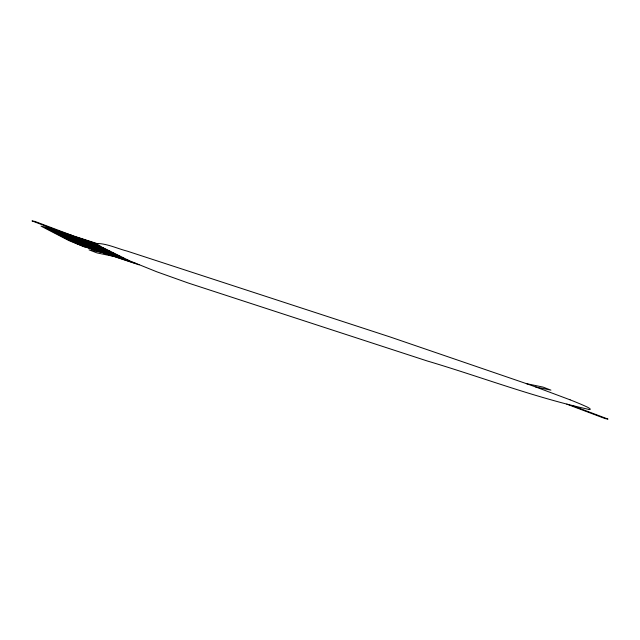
<?xml version="1.0" encoding="UTF-8"?>
<svg xmlns="http://www.w3.org/2000/svg" width="640" height="640" viewBox="0 0 640 640"><rect width="100%" height="100%" fill="white"/><g stroke="black" fill="none" stroke-linecap="round" stroke-linejoin="round"><path stroke-width="0.96" d="M588.992 409.424C534.016 397.32 481.088 376.92 427.184 360.96L188.136 282.984L156.816 271.808L129.176 260.656L76.328 243.416A22.552 1.416 19.9 0 1 72.92 241.816L47.32 228.848M100.304 252.192L89.08 249.872L96.96 252.896L112.224 256.08M526.352 383.624L535.76 386.992L550.92 390.128L543.04 387.104L526.352 383.624L390.072 336.944L127.184 251.12C117.168 248.528 107.088 243.552 96.72 243.456L49.04 227.976L41.064 226.16L68.984 240.64L84.208 246.776M97.496 244.592L45.232 227.544L51.6 229.096L96.704 243.792L101.424 246.912L129.168 260.648M47.864 229.12L99.904 246.096M51.824 231.128L103.528 247.984M55.12 232.8L106.816 249.656M58.192 234.36L109.888 251.216M61.712 236.144L113.416 253M65.24 237.936L116.944 254.792M68.312 239.488L120.016 256.352M71.608 241.16L123.608 258.12M135.76 263.464L84.44 246.608M139.088 264.84L84.224 246.528M535.76 386.992L570.096 399.832M84.496 246.88L76.328 243.416M572.848 405.808L608 419.08L605.072 418.576L566.8 404.136M72.688 235.672L34.928 221.424L32 220.92L60.744 231.776M570.184 399.856A44.184 2.776 19.9 0 1 587.776 407.312A44.184 2.776 19.9 0 1 589.208 409.504M47.424 228.88A20.52 1.288 19.9 0 1 45.12 227.52"/></g></svg>
